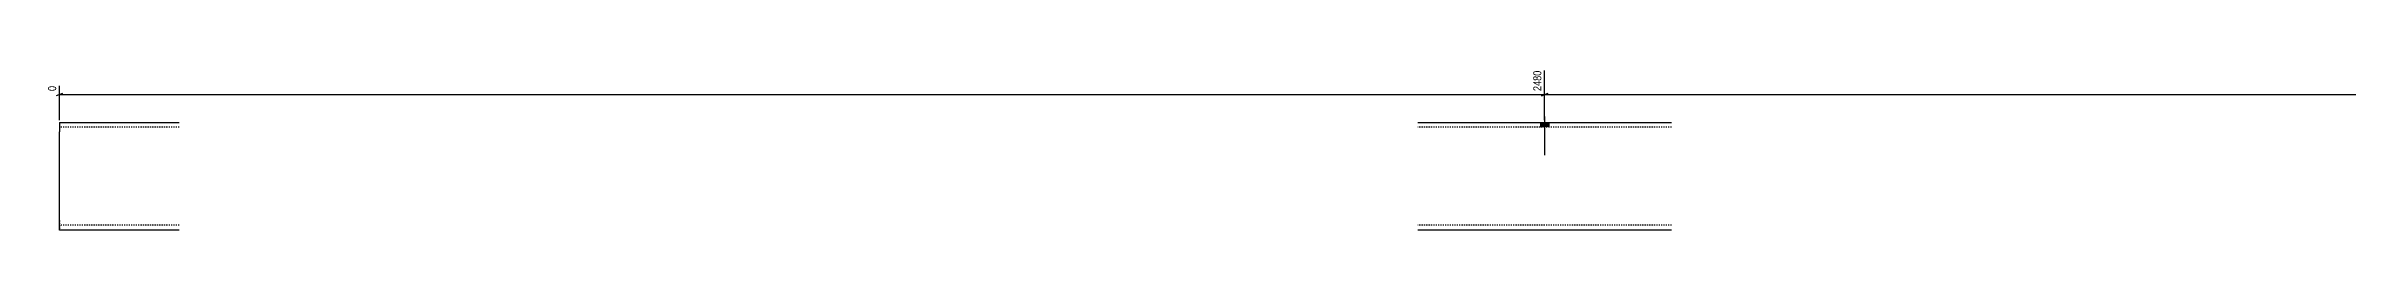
# Model space of a CAD drawing. Header units: millimetres. Extents: x 10 to 21619, y 10 to 324.
# Drawn here: x 13931 to 17775, y 55 to 324 of the extents above; entities that cross this region are included whole.
import ezdxf

# ---------------------------------------------------------------- set-up
doc = ezdxf.new("R2010")
doc.units = ezdxf.units.MM
doc.linetypes.add('DXK_LINE_DOT2', pattern=[3.9198, 1.9599, -1.9599])
doc.layers.add('MÅLSÆTNING', color=7, linetype='Continuous')
doc.layers.add('STÅL', color=7, linetype='Continuous')
doc.styles.add('Arial Narrow', font='ARIALN.TTF', dxfattribs={"height": 0.2})

msp = doc.modelspace()

# ---------------------------------------------------------------- hatches: boundary and pattern name
at = {"layer": 'STÅL', "linetype": 'Continuous'}
msp.add_hatch(color=3, dxfattribs=at).paths.add_polyline_path([(16440.4, 235.1), (16426.4, 235.1), (16426.4, 227.1), (16440.4, 227.1)])

# ---------------------------------------------------------------- linework, layer by layer
at = {"layer": 'MÅLSÆTNING', "color": 7, "linetype": 'Continuous'}
for p, q in [((16433.4, 238.6), (16433.4, 321.5)), ((16433.4, 238.6), (16433.4, 321.5)), ((13958.6, 283.5), (13948.1, 279.3)), ((13953.4, 238.6), (13953.4, 295.9)), ((13953.4, 281.4), (16433.4, 281.4)), ((16438.6, 283.5), (16428.1, 279.3)), ((16428.1, 279.3), (16438.6, 283.5)), ((16433.4, 281.4), (21255, 281.4))]:
    msp.add_line(p, q, dxfattribs=at)
at = {"layer": 'STÅL', "color": 2, "linetype": 'Continuous'}
for p, q in [((13953.4, 235.1), (13953.4, 219.1)), ((13953.4, 235.1), (14153.4, 235.1)), ((16221.4, 235.1), (16645.4, 235.1)), ((13953.4, 71.1), (13953.4, 219.1)), ((13953.4, 55.1), (13953.4, 71.1)), ((14153.4, 55.1), (13953.4, 55.1)), ((16645.4, 55.1), (16221.4, 55.1))]:
    msp.add_line(p, q, dxfattribs=at)
at = {"layer": 'STÅL', "color": 7, "linetype": 'DXK_LINE_DOT2'}
for p, q in [((13953.4, 235.1), (13953.4, 230.4)), ((14153.4, 227.1), (13953.4, 227.1)), ((16645.4, 227.1), (16221.4, 227.1)), ((13953.4, 71.1), (13953.4, 56.3)), ((14153.4, 63.1), (13953.4, 63.1)), ((16645.4, 63.1), (16221.4, 63.1))]:
    msp.add_line(p, q, dxfattribs=at)
at = {"layer": 'STÅL', "color": 3, "linetype": 'Continuous'}
for p, q in [((16426.4, 235.1), (16426.4, 227.1)), ((16433.4, 245.1), (16433.4, 180.1)), ((16440.4, 235.1), (16440.4, 227.1))]:
    msp.add_line(p, q, dxfattribs=at)

# ---------------------------------------------------------------- next in the draw order: wipeouts: each hides what was drawn before it
at = {"color": 0, "linetype": 'Continuous'}
for points in [[(16430.6, 324.3), (16411, 324.3), (16411, 284.6), (16430.6, 284.6)], [(13950.6, 298.7), (13931, 298.7), (13931, 284.6), (13950.6, 284.6)]]:
    msp.add_wipeout(points, dxfattribs=at).dxf.layer = 'MÅLSÆTNING'

# ---------------------------------------------------------------- next in the draw order: texts
at = {"layer": 'MÅLSÆTNING', "color": 3, "linetype": 'Continuous', "style": 'Arial Narrow'}
for s, height, p in [('2480', 13.36, (16427.8, 287.4)), ('0', 13.4, (13947.8, 287.4))]:
    msp.add_text(s, height=height, rotation=90.0002, dxfattribs=at).set_placement(p)

doc.saveas('drawing.dxf')
